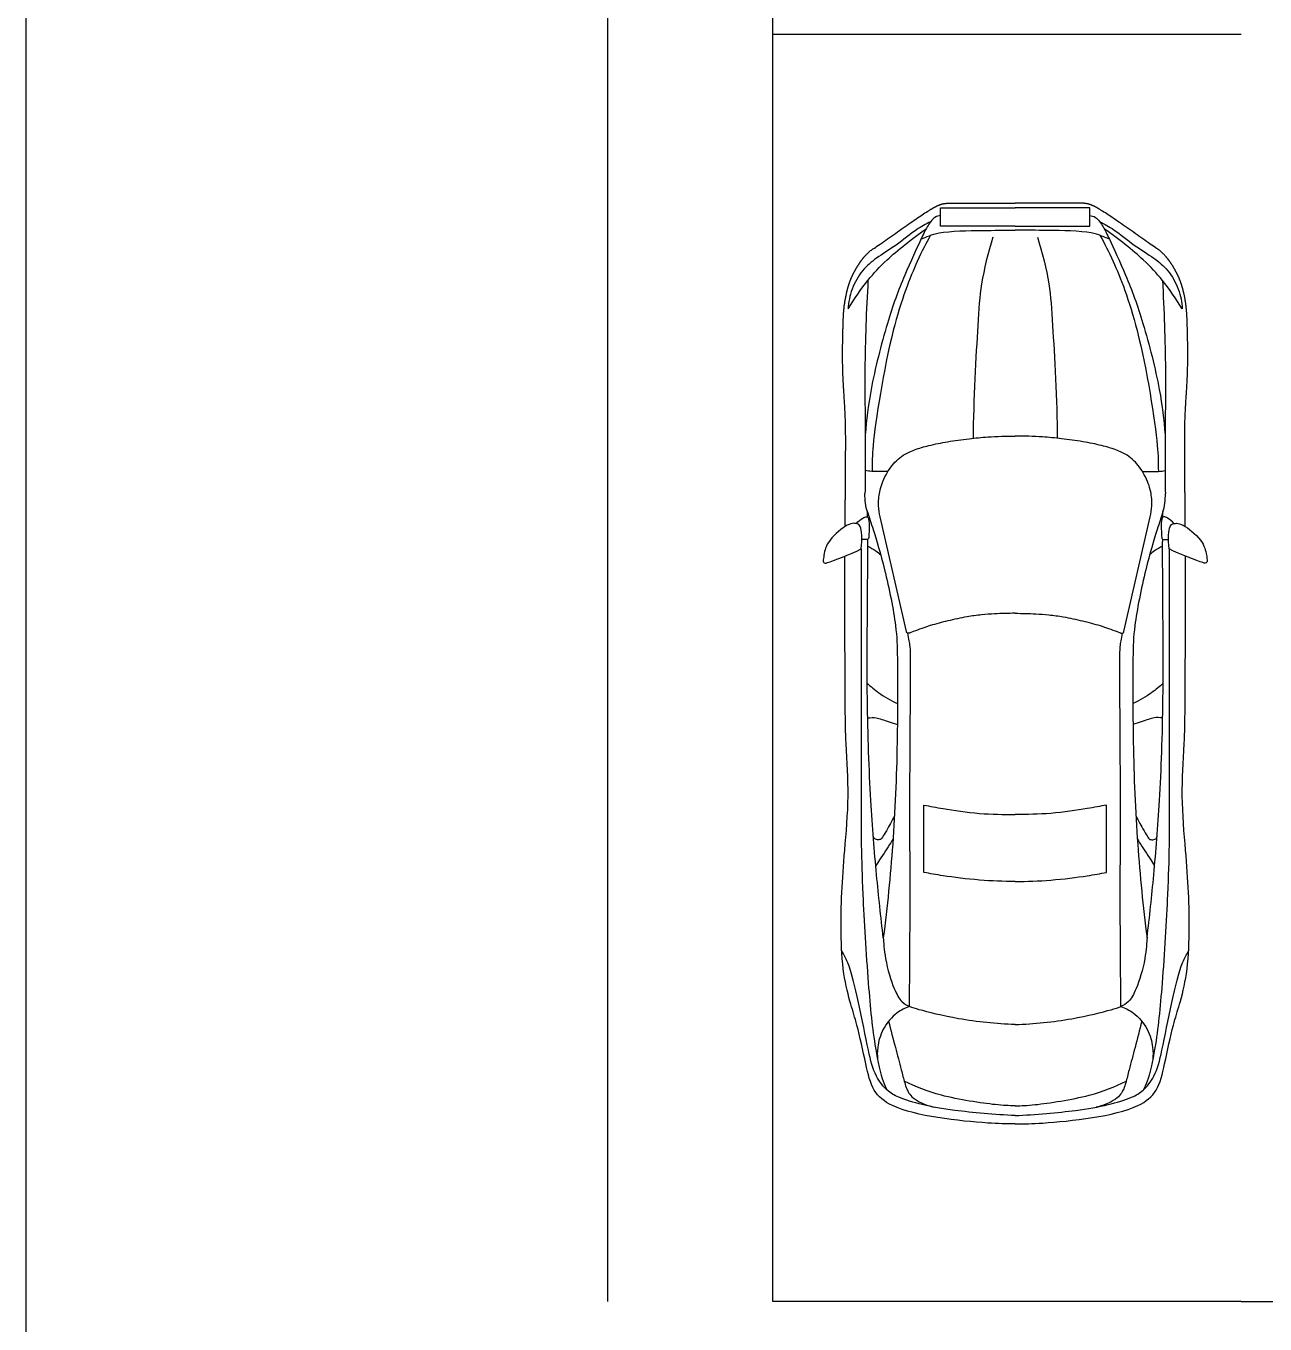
# Model space of a CAD drawing. Header units: millimetres. Extents: x 0 to 183, y -1 to 139.
# Drawn here: x 0.18 to 7.04, y 4.71 to 11.89 of the extents above; entities that cross this region are included whole.
import ezdxf

# ---------------------------------------------------------------- set-up
doc = ezdxf.new("R2010")
doc.units = ezdxf.units.MM
for name, color, linetype, true_color in [('AG-DIAGRAM', 7, 'Continuous', 0xfecc66), ('AG-LAYOUT', 7, 'Continuous', 0x66ccff), ('AG-TRANSPORT', 7, 'Continuous', 0x66ffff), ('X-VPRT', 6, 'Continuous', 0xff00ff)]:
    doc.layers.add(name, color=color, linetype=linetype, true_color=true_color)

msp = doc.modelspace()

# ---------------------------------------------------------------- linework, layer by layer
at = {"layer": 'AG-DIAGRAM'}
msp.add_line((3.4002, 25.8691), (3.4002, 4.8379), dxfattribs=at)
msp.add_lwpolyline([(6.9054, 4.8379), (10.563, 4.8379)], dxfattribs=at)
at = {"layer": 'AG-LAYOUT'}
for p, q in [((4.3146, 11.8483), (4.3146, 18.8587)), ((4.3146, 4.8379), (4.3146, 11.8483)), ((4.3146, 11.8483), (6.9054, 11.8483)), ((6.9054, 4.8379), (4.3146, 4.8379))]:
    msp.add_line(p, q, dxfattribs=at)
for points in [[(4.8388, 9.2057), (4.833, 9.2211), (4.8272, 9.2532), (4.8245, 9.2898), (4.8251, 9.3079)], [(6.4727, 9.2057), (6.4785, 9.2211), (6.4844, 9.2532), (6.4871, 9.2898), (6.4864, 9.3079)]]:
    msp.add_open_spline(points, degree=3, knots=[0, 0, 0, 0, 0.2222435, 0.455454, 0.455454, 0.455454, 0.455454], dxfattribs=at)
at = {"layer": 'AG-TRANSPORT'}
for p, q in [((5.0542, 8.5438), (4.9096, 9.1794)), ((6.2574, 8.5438), (6.402, 9.1794)), ((5.092, 8.5436), (5.0746, 8.5369)), ((6.2196, 8.5436), (6.2369, 8.5369))]:
    msp.add_line(p, q, dxfattribs=at)
for points in [[(5.6558, 10.7854), (5.2431, 10.7854), (5.2431, 10.8884), (5.6558, 10.8884)], [(5.6558, 10.7854), (6.0684, 10.7854), (6.0684, 10.8884), (5.6558, 10.8884)], [(4.8045, 9.0006), (4.8045, 7.365)], [(6.5071, 9.0006), (6.5071, 7.365)]]:
    msp.add_lwpolyline(points, dxfattribs=at)
for points, degree, knots in [([(4.7149, 9.1247), (4.7158, 9.1882), (4.7163, 9.2522), (4.7166, 9.3162), (4.7171, 9.4401), (4.7185, 9.5606), (4.7188, 9.6182), (4.7176, 9.7268), (4.711, 9.8284), (4.7074, 9.8773), (4.7009, 9.9821), (4.7006, 10.0976), (4.7016, 10.1583), (4.7032, 10.2164), (4.7062, 10.3067), (4.7092, 10.3413), (4.7137, 10.3734), (4.7248, 10.4295), (4.7397, 10.4772), (4.7481, 10.4987), (4.7688, 10.5412), (4.7973, 10.5889), (4.8134, 10.6099), (4.8374, 10.639), (4.9395, 10.7073), (5.1989, 10.8923), (5.2252, 10.913), (5.255, 10.913), (5.2994, 10.913), (5.3707, 10.913), (5.4419, 10.913), (5.5132, 10.913), (5.5845, 10.913), (5.6558, 10.913)], 5, [-5.149989, -5.149989, -5.149989, -5.149989, -5.149989, -5.149989, -4.586226, -4.586226, -4.586226, -4.051572, -4.051572, -4.051572, -3.549784, -3.549784, -3.549784, -3.000352, -3.000352, -3.000352, -3.000352, -2.613268, -2.613268, -2.613268, -2.266774, -2.266774, -2.266774, -1.694841, -1.694841, -1.694841, -1.694841, -0.356401, -0.356401, -0.356401, -0.356401, -0.356401, 0, 0, 0, 0, 0, 0]), ([(5.2431, 10.8445), (5.2324, 10.8432), (5.208, 10.8405), (5.1645, 10.7784), (5.1336, 10.711), (5.0358, 10.5027), (4.9445, 10.2534), (4.8517, 9.8826), (4.8336, 9.7166), (4.8266, 9.6325)], 3, [0, 0, 0, 0, 0.180306, 0.441012, 0.717888, 1.184452, 1.717058, 2.330206, 2.833235, 2.833235, 2.833235, 2.833235]), ([(6.5967, 9.1247), (6.5958, 9.1882), (6.5953, 9.2522), (6.595, 9.3162), (6.5944, 9.4401), (6.5931, 9.5606), (6.5928, 9.6182), (6.594, 9.7268), (6.6006, 9.8284), (6.6042, 9.8773), (6.6107, 9.9821), (6.611, 10.0976), (6.61, 10.1583), (6.6084, 10.2164), (6.6054, 10.3067), (6.6024, 10.3413), (6.5979, 10.3734), (6.5868, 10.4295), (6.5719, 10.4772), (6.5634, 10.4987), (6.5427, 10.5412), (6.5143, 10.5889), (6.4982, 10.6099), (6.4742, 10.639), (6.3721, 10.7073), (6.1127, 10.8923), (6.0864, 10.913), (6.0566, 10.913), (6.0122, 10.913), (5.9409, 10.913), (5.8696, 10.913), (5.7983, 10.913), (5.7271, 10.913), (5.6558, 10.913)], 5, [-5.149989, -5.149989, -5.149989, -5.149989, -5.149989, -5.149989, -4.586226, -4.586226, -4.586226, -4.051572, -4.051572, -4.051572, -3.549784, -3.549784, -3.549784, -3.000352, -3.000352, -3.000352, -3.000352, -2.613268, -2.613268, -2.613268, -2.266774, -2.266774, -2.266774, -1.694841, -1.694841, -1.694841, -1.694841, -0.356401, -0.356401, -0.356401, -0.356401, -0.356401, 0, 0, 0, 0, 0, 0]), ([(6.0684, 10.8445), (6.0792, 10.8432), (6.1036, 10.8405), (6.1471, 10.7784), (6.178, 10.711), (6.2758, 10.5027), (6.3671, 10.2534), (6.4599, 9.8826), (6.478, 9.7166), (6.4849, 9.6325)], 3, [0, 0, 0, 0, 0.180306, 0.441012, 0.717888, 1.184452, 1.717058, 2.330206, 2.833235, 2.833235, 2.833235, 2.833235]), ([(5.1882, 10.8108), (5.1613, 10.7971), (5.1067, 10.769), (4.9983, 10.6781), (4.8882, 10.6121), (4.8071, 10.5446), (4.7476, 10.4397), (4.7338, 10.3655), (4.732, 10.3282)], 3, [0, 0, 0, 0, 0.301149, 0.676006, 1.036883, 1.35886, 1.700698, 2.035666, 2.035666, 2.035666, 2.035666]), ([(6.1233, 10.8108), (6.1503, 10.7971), (6.2049, 10.769), (6.3133, 10.6781), (6.4234, 10.6121), (6.5045, 10.5446), (6.564, 10.4397), (6.5778, 10.3655), (6.5796, 10.3282)], 3, [0, 0, 0, 0, 0.301149, 0.676006, 1.036883, 1.35886, 1.700698, 2.035666, 2.035666, 2.035666, 2.035666]), ([(4.732, 10.3282), (4.7642, 10.3837), (4.8413, 10.4918), (4.9436, 10.6022), (5.0852, 10.7198), (5.1618, 10.7695)], 3, [2.035666, 2.035666, 2.035666, 2.035666, 2.474465, 2.867733, 3.391004, 3.391004, 3.391004, 3.391004]), ([(5.1868, 10.7358), (5.1608, 10.6887), (5.1055, 10.582), (4.962, 10.2207), (4.8634, 9.5844), (4.8646, 9.484), (4.8639, 9.4301)], 3, [0, 0, 0, 0, 0.401745, 1.03863, 1.841718, 2.190572, 2.190572, 2.190572, 2.190572]), ([(5.1347, 10.7138), (5.167, 10.7282), (5.2323, 10.7601), (5.482, 10.7619), (5.5954, 10.7647), (5.6558, 10.7639)], 3, [-1.241406, -1.241406, -1.241406, -1.241406, -0.915694, -0.42558, 0, 0, 0, 0]), ([(5.533, 10.7248), (5.5055, 10.6411), (5.462, 10.4587), (5.4486, 10.2324), (5.424, 9.8205), (5.4232, 9.6132)], 3, [0, 0, 0, 0, 0.514091, 0.998132, 1.786847, 1.786847, 1.786847, 1.786847]), ([(6.1769, 10.7138), (6.1446, 10.7282), (6.0793, 10.7601), (5.8296, 10.7619), (5.7162, 10.7647), (5.6558, 10.7639)], 3, [-1.241406, -1.241406, -1.241406, -1.241406, -0.915694, -0.42558, 0, 0, 0, 0]), ([(5.7786, 10.7248), (5.806, 10.6411), (5.8496, 10.4587), (5.863, 10.2324), (5.8876, 9.8205), (5.8884, 9.6132)], 3, [0, 0, 0, 0, 0.514091, 0.998132, 1.786847, 1.786847, 1.786847, 1.786847]), ([(6.1248, 10.7358), (6.1508, 10.6887), (6.2061, 10.582), (6.3496, 10.2207), (6.4482, 9.5844), (6.447, 9.484), (6.4477, 9.4301)], 3, [0, 0, 0, 0, 0.401745, 1.03863, 1.841718, 2.190572, 2.190572, 2.190572, 2.190572]), ([(6.5796, 10.3282), (6.5474, 10.3837), (6.4702, 10.4918), (6.368, 10.6022), (6.2263, 10.7198), (6.1497, 10.7695)], 3, [2.035666, 2.035666, 2.035666, 2.035666, 2.474465, 2.867733, 3.391004, 3.391004, 3.391004, 3.391004]), ([(4.8416, 10.4865), (4.8322, 10.3229), (4.8206, 10.005), (4.8278, 9.6443), (4.8262, 9.4381), (4.8256, 9.3499), (4.8251, 9.3079)], 3, [0, 0, 0, 0, 0.701253, 1.303335, 1.748998, 2.104025, 2.104025, 2.104025, 2.104025]), ([(6.47, 10.4865), (6.4794, 10.3229), (6.491, 10.005), (6.4838, 9.6443), (6.4854, 9.4381), (6.486, 9.3499), (6.4864, 9.3079)], 3, [0, 0, 0, 0, 0.701253, 1.303335, 1.748998, 2.104025, 2.104025, 2.104025, 2.104025]), ([(4.9096, 9.1794), (4.9046, 9.1988), (4.8972, 9.2447), (4.9022, 9.3072), (4.9191, 9.3648), (4.9471, 9.4247), (4.9849, 9.48), (5.032, 9.5169), (5.0664, 9.5355), (5.113, 9.5552), (5.1849, 9.5757), (5.2857, 9.5956), (5.3948, 9.6107), (5.5199, 9.6231), (5.6052, 9.6252), (5.6558, 9.6249)], 3, [-6.508601, -6.508601, -6.508601, -6.508601, -6.448376, -6.369781, -6.322355, -6.268809, -6.171538, -6.123365, -6.091158, -6.054046, -5.972078, -5.866863, -5.746027, -5.641655, -5.489965, -5.489965, -5.489965, -5.489965]), ([(6.402, 9.1794), (6.407, 9.1988), (6.4144, 9.2447), (6.4094, 9.3072), (6.3925, 9.3648), (6.3644, 9.4247), (6.3266, 9.48), (6.2796, 9.5169), (6.2452, 9.5355), (6.1986, 9.5552), (6.1266, 9.5757), (6.0259, 9.5956), (5.9168, 9.6107), (5.7917, 9.6231), (5.7063, 9.6252), (5.6558, 9.6249)], 3, [-6.508601, -6.508601, -6.508601, -6.508601, -6.448376, -6.369781, -6.322355, -6.268809, -6.171538, -6.123365, -6.091158, -6.054046, -5.972078, -5.866863, -5.746027, -5.641655, -5.489965, -5.489965, -5.489965, -5.489965]), ([(4.9528, 9.4301), (4.923, 9.428), (4.863, 9.4291), (4.8384, 9.4323), (4.8262, 9.4339)], 3, [0, 0, 0, 0, 0.2996156, 0.4922616, 0.4922616, 0.4922616, 0.4922616]), ([(6.3587, 9.4301), (6.3886, 9.428), (6.4486, 9.4291), (6.4732, 9.4323), (6.4854, 9.4339)], 3, [0, 0, 0, 0, 0.2996156, 0.4922616, 0.4922616, 0.4922616, 0.4922616]), ([(4.8388, 9.2057), (4.8496, 9.1733), (4.8719, 9.1036), (4.9391, 8.8847), (5.0005, 8.5717), (5.0053, 8.3929), (5.0063, 7.9106), (4.9838, 7.3699), (4.9484, 7.0222), (4.9265, 6.85)], 3, [3.410908, 3.410908, 3.410908, 3.410908, 3.731085, 4.211614, 4.772892, 5.199563, 5.880431, 6.631227, 7.352984, 7.352984, 7.352984, 7.352984]), ([(6.4727, 9.2057), (6.4619, 9.1733), (6.4396, 9.1036), (6.3725, 8.8847), (6.3111, 8.5717), (6.3063, 8.3929), (6.3053, 7.9106), (6.3278, 7.3699), (6.3632, 7.0222), (6.3851, 6.85)], 3, [3.410908, 3.410908, 3.410908, 3.410908, 3.731085, 4.211614, 4.772892, 5.199563, 5.880431, 6.631227, 7.352984, 7.352984, 7.352984, 7.352984]), ([(4.8045, 9.0006), (4.7453, 8.9695), (4.621, 8.9267), (4.6057, 8.9203), (4.5915, 8.9262), (4.5973, 8.9635), (4.6106, 9.0441), (4.7118, 9.1276), (4.7547, 9.1445), (4.7818, 9.1418), (4.8068, 9.1276), (4.8105, 9.0569), (4.8045, 9.0006)], 3, [0, 0, 0, 0, 0.447693, 0.564497, 0.673029, 0.851965, 1.139272, 1.496066, 1.712559, 1.886866, 2.037552, 2.354512, 2.354512, 2.354512, 2.354512]), ([(4.7778, 9.1412), (4.7873, 9.1534), (4.8114, 9.1713), (4.8325, 9.1807), (4.8466, 9.1739), (4.8487, 9.1278), (4.8465, 9.0721), (4.8445, 9.0541), (4.8336, 9.0523), (4.8077, 9.0529)], 3, [0, 0, 0, 0, 0.215247, 0.361089, 0.464373, 0.674869, 0.919249, 1.039584, 1.297232, 1.297232, 1.297232, 1.297232]), ([(6.5338, 9.1412), (6.5243, 9.1534), (6.5002, 9.1713), (6.4791, 9.1807), (6.465, 9.1739), (6.4628, 9.1278), (6.4651, 9.0721), (6.4671, 9.0541), (6.478, 9.0523), (6.5039, 9.0529)], 3, [0, 0, 0, 0, 0.215247, 0.361089, 0.464373, 0.674869, 0.919249, 1.039584, 1.297232, 1.297232, 1.297232, 1.297232]), ([(6.5071, 9.0006), (6.5662, 8.9695), (6.6905, 8.9267), (6.7058, 8.9203), (6.7201, 8.9262), (6.7142, 8.9635), (6.701, 9.0441), (6.5998, 9.1276), (6.5569, 9.1445), (6.5298, 9.1418), (6.5048, 9.1276), (6.5011, 9.0569), (6.5071, 9.0006)], 3, [0, 0, 0, 0, 0.447693, 0.564497, 0.673029, 0.851965, 1.139272, 1.496066, 1.712559, 1.886866, 2.037552, 2.354512, 2.354512, 2.354512, 2.354512]), ([(4.9265, 6.85), (4.9124, 6.9661), (4.8871, 7.2033), (4.8538, 7.6207), (4.833, 8.1692), (4.8401, 8.7419), (4.8403, 8.9804), (4.84, 9.0553)], 3, [7.352984, 7.352984, 7.352984, 7.352984, 7.945475, 8.586956, 9.338328, 10.140675, 10.515342, 10.515342, 10.515342, 10.515342]), ([(6.3851, 6.85), (6.3992, 6.9661), (6.4245, 7.2033), (6.4578, 7.6207), (6.4785, 8.1692), (6.4715, 8.7419), (6.4713, 8.9804), (6.4716, 9.0553)], 3, [7.352984, 7.352984, 7.352984, 7.352984, 7.945475, 8.586956, 9.338328, 10.140675, 10.515342, 10.515342, 10.515342, 10.515342]), ([(4.8401, 9.0167), (4.8558, 9.0093), (4.8855, 8.9911), (4.9034, 8.9758), (4.912, 8.9678)], 3, [0, 0, 0, 0, 0.2279152, 0.4156039, 0.4156039, 0.4156039, 0.4156039]), ([(6.4715, 9.0167), (6.4558, 9.0093), (6.4261, 8.9911), (6.4082, 8.9758), (6.3996, 8.9678)], 3, [0, 0, 0, 0, 0.2279152, 0.4156039, 0.4156039, 0.4156039, 0.4156039]), ([(5.6558, 5.8205), (5.6051, 5.8207), (5.5011, 5.8231), (5.2285, 5.8495), (4.9762, 5.9054), (4.8635, 6.001), (4.8288, 6.1529), (4.7834, 6.3677), (4.7456, 6.4804), (4.7011, 6.655), (4.6909, 6.8782), (4.6951, 7.1033), (4.7124, 7.335), (4.7402, 7.6385), (4.7154, 7.9312), (4.7155, 8.3512), (4.7127, 8.7507), (4.7137, 8.9604)], 3, [7.362492, 7.362492, 7.362492, 7.362492, 7.752608, 8.278958, 8.788904, 9.151794, 9.543188, 10.010277, 10.358164, 10.774452, 11.250629, 11.723699, 12.206951, 12.754623, 13.29405, 13.940148, 14.722301, 14.722301, 14.722301, 14.722301]), ([(5.6558, 5.8205), (5.7065, 5.8207), (5.8104, 5.8231), (6.083, 5.8495), (6.3354, 5.9054), (6.4481, 6.001), (6.4828, 6.1529), (6.5282, 6.3677), (6.566, 6.4804), (6.6105, 6.655), (6.6206, 6.8782), (6.6165, 7.1033), (6.5992, 7.335), (6.5714, 7.6385), (6.5962, 7.9312), (6.5961, 8.3512), (6.5989, 8.7507), (6.5979, 8.9604)], 3, [7.362492, 7.362492, 7.362492, 7.362492, 7.752608, 8.278958, 8.788904, 9.151794, 9.543188, 10.010277, 10.358164, 10.774452, 11.250629, 11.723699, 12.206951, 12.754623, 13.29405, 13.940148, 14.722301, 14.722301, 14.722301, 14.722301]), ([(5.6558, 8.6447), (5.6177, 8.645), (5.5558, 8.6429), (5.467, 8.6369), (5.3802, 8.6253), (5.2857, 8.604), (5.1859, 8.5782), (5.123, 8.5556), (5.092, 8.5436)], 3, [-3.4578042, -3.4578042, -3.4578042, -3.4578042, -3.3440976, -3.2721583, -3.1907633, -3.0818281, -2.9815118, -2.8816472, -2.8816472, -2.8816472, -2.8816472]), ([(5.6558, 8.6447), (5.6939, 8.645), (5.7558, 8.6429), (5.8446, 8.6369), (5.9314, 8.6253), (6.0259, 8.604), (6.1257, 8.5782), (6.1886, 8.5556), (6.2196, 8.5436)], 3, [-3.4578042, -3.4578042, -3.4578042, -3.4578042, -3.3440976, -3.2721583, -3.1907633, -3.0818281, -2.9815118, -2.8816472, -2.8816472, -2.8816472, -2.8816472]), ([(5.0709, 6.4692), (5.0728, 6.6612), (5.0759, 7.0509), (5.0719, 7.6446), (5.0775, 8.2392), (5.078, 8.4536), (5.0699, 8.491), (5.0652, 8.5206), (5.0625, 8.5346)], 3, [3.627339, 3.627339, 3.627339, 3.627339, 4.386438, 5.172248, 5.950957, 6.38663, 6.570899, 6.777236, 6.777236, 6.777236, 6.777236]), ([(6.2407, 6.4692), (6.2388, 6.6612), (6.2357, 7.0509), (6.2397, 7.6446), (6.2341, 8.2392), (6.2336, 8.4536), (6.2416, 8.491), (6.2464, 8.5206), (6.2491, 8.5346)], 3, [3.627339, 3.627339, 3.627339, 3.627339, 4.386438, 5.172248, 5.950957, 6.38663, 6.570899, 6.777236, 6.777236, 6.777236, 6.777236]), ([(4.8376, 8.2583), (4.8578, 8.2392), (4.9002, 8.2028), (4.9689, 8.1619), (5.005, 8.1453)], 3, [0, 0, 0, 0, 0.2889206, 0.6341642, 0.6341642, 0.6341642, 0.6341642]), ([(6.474, 8.2583), (6.4538, 8.2392), (6.4114, 8.2028), (6.3427, 8.1619), (6.3066, 8.1453)], 3, [0, 0, 0, 0, 0.2889206, 0.6341642, 0.6341642, 0.6341642, 0.6341642]), ([(4.84, 8.0659), (4.8555, 8.0686), (4.8892, 8.0683), (4.9179, 8.0577), (4.9759, 8.0399), (5.0041, 8.029)], 3, [0, 0, 0, 0, 0.2172952, 0.3966762, 0.697803, 0.697803, 0.697803, 0.697803]), ([(6.4716, 8.0659), (6.4561, 8.0686), (6.4224, 8.0683), (6.3937, 8.0577), (6.3357, 8.0399), (6.3075, 8.029)], 3, [0, 0, 0, 0, 0.2172952, 0.3966762, 0.697803, 0.697803, 0.697803, 0.697803]), ([(5.1512, 7.5842), (5.1868, 7.5771), (5.2589, 7.5638), (5.4633, 7.5331), (5.59, 7.5319), (5.6558, 7.532)], 3, [-1.223492, -1.223492, -1.223492, -1.223492, -0.893639, -0.444303, 0, 0, 0, 0]), ([(6.1604, 7.5842), (6.1248, 7.5771), (6.0526, 7.5638), (5.8483, 7.5331), (5.7216, 7.5319), (5.6558, 7.532)], 3, [-1.223492, -1.223492, -1.223492, -1.223492, -0.893639, -0.444303, 0, 0, 0, 0]), ([(4.988, 7.5222), (4.9805, 7.509), (4.9667, 7.4854), (4.9243, 7.4052), (4.9079, 7.3906), (4.8829, 7.3927), (4.8717, 7.4023), (4.871, 7.4123)], 3, [0, 0, 0, 0, 0.2136347, 0.5115506, 0.6541297, 0.80718, 0.938879, 0.938879, 0.938879, 0.938879]), ([(6.3236, 7.5222), (6.3311, 7.509), (6.3449, 7.4854), (6.3873, 7.4052), (6.4037, 7.3906), (6.4287, 7.3927), (6.4399, 7.4023), (6.4405, 7.4123)], 3, [0, 0, 0, 0, 0.2136347, 0.5115506, 0.6541297, 0.80718, 0.938879, 0.938879, 0.938879, 0.938879]), ([(4.8045, 7.365), (4.8063, 7.2732), (4.811, 7.0905), (4.8403, 6.598), (4.8741, 6.2609), (4.92, 6.0581), (4.94, 6.0231), (4.9483, 6.007)], 3, [1.747083, 1.747083, 1.747083, 1.747083, 2.271998, 2.97262, 3.573638, 4.008651, 4.241426, 4.241426, 4.241426, 4.241426]), ([(4.9802, 7.3955), (4.9714, 7.3812), (4.9568, 7.3563), (4.893, 7.2632), (4.888, 7.2519), (4.8848, 7.2461)], 3, [0, 0, 0, 0, 0.2242319, 0.5517717, 0.6920998, 0.6920998, 0.6920998, 0.6920998]), ([(6.3314, 7.3955), (6.3402, 7.3812), (6.3548, 7.3563), (6.4186, 7.2632), (6.4236, 7.2519), (6.4267, 7.2461)], 3, [0, 0, 0, 0, 0.2242319, 0.5517717, 0.6920998, 0.6920998, 0.6920998, 0.6920998]), ([(6.5071, 7.365), (6.5052, 7.2732), (6.5006, 7.0905), (6.4712, 6.598), (6.4375, 6.2609), (6.3915, 6.0581), (6.3716, 6.0231), (6.3633, 6.007)], 3, [1.747083, 1.747083, 1.747083, 1.747083, 2.271998, 2.97262, 3.573638, 4.008651, 4.241426, 4.241426, 4.241426, 4.241426]), ([(5.6558, 7.1614), (5.59, 7.1622), (5.4633, 7.1655), (5.2589, 7.1914), (5.1868, 7.2046), (5.1512, 7.2117)], 3, [3.057277, 3.057277, 3.057277, 3.057277, 3.50158, 3.950916, 4.28077, 4.28077, 4.28077, 4.28077]), ([(5.6558, 7.1614), (5.7216, 7.1622), (5.8483, 7.1655), (6.0526, 7.1914), (6.1248, 7.2046), (6.1604, 7.2117)], 3, [3.057277, 3.057277, 3.057277, 3.057277, 3.50158, 3.950916, 4.28077, 4.28077, 4.28077, 4.28077]), ([(4.9265, 6.85), (4.9274, 6.8299), (4.9355, 6.7162), (4.9848, 6.5622), (5.0246, 6.4947), (5.0559, 6.4763), (5.0709, 6.4692), (5.0465, 6.4608), (4.9979, 6.4387), (4.918, 6.3491), (4.8926, 6.2464), (4.8926, 6.2001), (4.8947, 6.1778)], 3, [0, 0, 0, 0, 0.245435, 0.580044, 0.860082, 1.083259, 1.083259, 1.083259, 1.36171, 1.703598, 2.026016, 2.285331, 2.285331, 2.285331, 2.285331]), ([(6.3851, 6.85), (6.3841, 6.8299), (6.376, 6.7162), (6.3267, 6.5622), (6.287, 6.4947), (6.2556, 6.4763), (6.2407, 6.4692), (6.2651, 6.4608), (6.3137, 6.4387), (6.3935, 6.3491), (6.4189, 6.2464), (6.4189, 6.2001), (6.4169, 6.1778)], 3, [0, 0, 0, 0, 0.245435, 0.580044, 0.860082, 1.083259, 1.083259, 1.083259, 1.36171, 1.703598, 2.026016, 2.285331, 2.285331, 2.285331, 2.285331]), ([(5.6558, 5.8672), (5.5444, 5.87), (5.3252, 5.892), (5.1499, 5.922), (5.0111, 5.964), (4.9456, 6.003), (4.8775, 6.0867), (4.84, 6.2336), (4.7948, 6.4862), (4.7362, 6.7111), (4.7086, 6.7561), (4.6966, 6.7773)], 3, [3.61644, 3.61644, 3.61644, 3.61644, 4.194702, 4.623045, 4.992638, 5.265143, 5.579555, 5.965605, 6.485622, 6.962676, 7.232879, 7.232879, 7.232879, 7.232879]), ([(5.6558, 5.8672), (5.7672, 5.87), (5.9864, 5.892), (6.1616, 5.922), (6.3004, 5.964), (6.3659, 6.003), (6.4341, 6.0867), (6.4716, 6.2336), (6.5168, 6.4862), (6.5753, 6.7111), (6.603, 6.7561), (6.615, 6.7773)], 3, [3.61644, 3.61644, 3.61644, 3.61644, 4.194702, 4.623045, 4.992638, 5.265143, 5.579555, 5.965605, 6.485622, 6.962676, 7.232879, 7.232879, 7.232879, 7.232879]), ([(5.6558, 6.3701), (5.551, 6.3735), (5.3572, 6.3928), (5.1283, 6.45), (5.089, 6.4632), (5.0709, 6.4692)], 3, [2.355299, 2.355299, 2.355299, 2.355299, 2.916106, 3.388571, 3.627339, 3.627339, 3.627339, 3.627339]), ([(5.6558, 6.3701), (5.7606, 6.3735), (5.9544, 6.3928), (6.1833, 6.45), (6.2226, 6.4632), (6.2407, 6.4692)], 3, [2.355299, 2.355299, 2.355299, 2.355299, 2.916106, 3.388571, 3.627339, 3.627339, 3.627339, 3.627339]), ([(4.9559, 6.3882), (4.9679, 6.3397), (4.9908, 6.2498), (5.022, 6.1367), (5.0405, 6.0599), (5.0538, 6.0169), (5.0688, 5.9883), (5.0946, 5.9592), (5.1425, 5.9309), (5.1841, 5.9187), (5.2087, 5.913)], 3, [0, 0, 0, 0, 0.1498112, 0.2781661, 0.352019, 0.3868036, 0.4131939, 0.4483072, 0.5023376, 0.5780307, 0.5780307, 0.5780307, 0.5780307]), ([(6.3557, 6.3882), (6.3437, 6.3397), (6.3208, 6.2498), (6.2896, 6.1367), (6.2711, 6.0599), (6.2578, 6.0169), (6.2428, 5.9883), (6.217, 5.9592), (6.1691, 5.9309), (6.1275, 5.9187), (6.1029, 5.913)], 3, [0, 0, 0, 0, 0.1498112, 0.2781661, 0.352019, 0.3868036, 0.4131939, 0.4483072, 0.5023376, 0.5780307, 0.5780307, 0.5780307, 0.5780307]), ([(5.6558, 5.9202), (5.619, 5.9214), (5.546, 5.9235), (5.2345, 5.9707), (5.1081, 6.026), (5.0418, 6.0572)], 3, [1.351409, 1.351409, 1.351409, 1.351409, 1.68379, 2.233964, 2.702818, 2.702818, 2.702818, 2.702818]), ([(5.6558, 5.9202), (5.6926, 5.9214), (5.7655, 5.9235), (6.0771, 5.9707), (6.2035, 6.026), (6.2697, 6.0572)], 3, [1.351409, 1.351409, 1.351409, 1.351409, 1.68379, 2.233964, 2.702818, 2.702818, 2.702818, 2.702818])]:
    msp.add_open_spline(points, degree=degree, knots=knots, dxfattribs=at)
for points, degree in [([(4.8391, 9.1768), (4.839, 9.1864), (4.8389, 9.196), (4.8388, 9.2057)], 3), ([(6.4724, 9.1768), (6.4725, 9.1864), (6.4726, 9.196), (6.4727, 9.2057)], 3), ([(5.0746, 8.5369), (5.0573, 8.5301), (5.0542, 8.5438)], 2), ([(6.2369, 8.5369), (6.2543, 8.5301), (6.2574, 8.5438)], 2), ([(5.1512, 7.2117), (5.1512, 7.3359), (5.1512, 7.46), (5.1512, 7.5842)], 3), ([(6.1604, 7.2117), (6.1604, 7.3359), (6.1604, 7.46), (6.1604, 7.5842)], 3)]:
    msp.add_open_spline(points, degree=degree, dxfattribs=at)
at = {"layer": 'X-VPRT'}
msp.add_lwpolyline([(0.1844, 30.5812), (0.1844, 0.1012), (30.6644, 0.1012), (30.6644, 30.5812)], close=True, dxfattribs=at)

doc.saveas('drawing.dxf')
